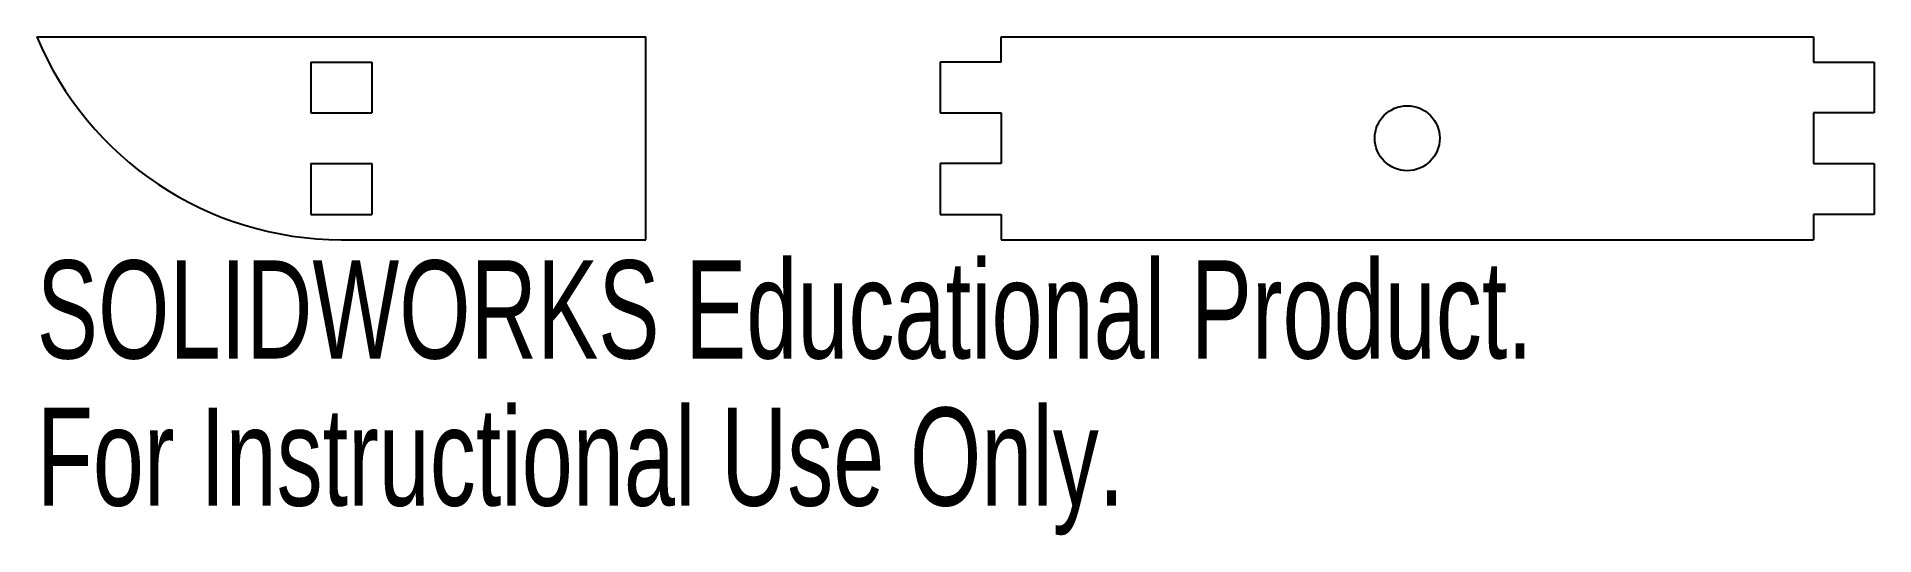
# Model space of a CAD drawing. Header units: millimetres. Extents: x 25.9 to 116.4, y -42.1 to -17.5.
import ezdxf

# ---------------------------------------------------------------- set-up
doc = ezdxf.new("R2010")
doc.units = ezdxf.units.MM
doc.styles.add('SLDTEXTSTYLE0', font='TXT', dxfattribs={"width": 0.7})

msp = doc.modelspace()

# ---------------------------------------------------------------- linework, layer by layer
at = {"color": 7, "linetype": 'Continuous'}
for p, q in [((25.92, -17.499), (55.92, -17.499)), ((55.92, -27.499), (55.92, -17.499)), ((73.416, -17.499), (113.416, -17.499)), ((73.416, -18.749), (73.416, -17.499)), ((113.416, -17.499), (113.416, -18.749)), ((39.42, -18.749), (42.42, -18.749)), ((39.42, -18.749), (39.42, -21.249)), ((42.42, -18.749), (42.42, -21.249)), ((73.416, -18.749), (70.416, -18.749)), ((70.416, -18.749), (70.416, -21.249)), ((113.416, -18.749), (116.416, -18.749)), ((116.416, -18.749), (116.416, -21.249)), ((39.42, -21.249), (42.42, -21.249)), ((70.416, -21.249), (73.416, -21.249)), ((73.416, -21.249), (73.416, -23.749)), ((116.416, -21.249), (113.416, -21.249)), ((113.416, -21.249), (113.416, -23.749)), ((39.42, -23.749), (42.42, -23.749)), ((39.42, -23.749), (39.42, -26.249)), ((42.42, -23.749), (42.42, -26.249)), ((73.416, -23.749), (70.416, -23.749)), ((70.416, -23.749), (70.416, -26.249)), ((113.416, -23.749), (116.416, -23.749)), ((116.416, -23.749), (116.416, -26.249)), ((39.42, -26.249), (42.42, -26.249)), ((70.416, -26.249), (73.416, -26.249)), ((73.416, -26.249), (73.416, -27.499)), ((116.416, -26.249), (113.416, -26.249)), ((113.416, -26.249), (113.416, -27.499)), ((40.92, -27.499), (55.92, -27.499)), ((73.416, -27.499), (113.416, -27.499))]:
    msp.add_line(p, q, dxfattribs=at)
msp.add_circle((93.416, -22.499), 1.6, dxfattribs=at)
msp.add_arc((40.92, -11.249), 16.25, 202.61986, 270, dxfattribs=at)

# ---------------------------------------------------------------- texts
at = {"color": 7, "linetype": 'Continuous', "char_height": 4.83362, "attachment_point": 1, "style": 'SLDTEXTSTYLE0'}
for s, insert in [('SOLIDWORKS Educational Product.', (25.92, -28.518)), ('For Instructional Use Only.', (25.92, -35.769))]:
    msp.add_mtext(s, dxfattribs=dict(at, insert=insert))

doc.saveas('drawing.dxf')
